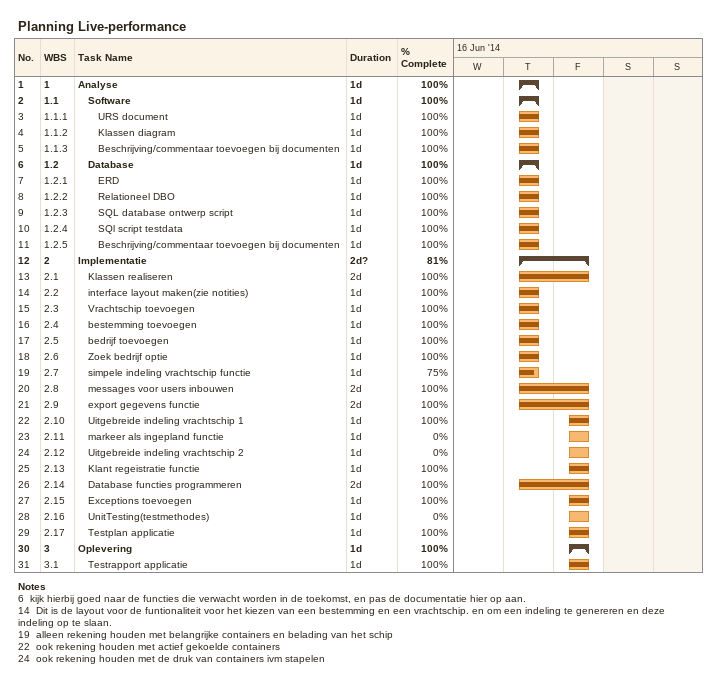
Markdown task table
Planning Live-performance

| ID | WBS | Task | Duration | Start | Finish | % complete |
|---|---|---|---|---|---|---|
| 1 | 1 | **Analyse** | 1d | 2014-06-19 | 2014-06-19 | 100 |
| 2 | 1.1 | **Software** | 1d | 2014-06-19 | 2014-06-19 | 100 |
| 3 | 1.1.1 | URS document | 1d | 2014-06-19 | 2014-06-19 | 100 |
| 4 | 1.1.2 | Klassen diagram | 1d | 2014-06-19 | 2014-06-19 | 100 |
| 5 | 1.1.3 | Beschrijving/commentaar toevoegen bij documenten | 1d | 2014-06-19 | 2014-06-19 | 100 |
| 6 | 1.2 | **Database** | 1d | 2014-06-19 | 2014-06-19 | 100 |
| 7 | 1.2.1 | ERD | 1d | 2014-06-19 | 2014-06-19 | 100 |
| 8 | 1.2.2 | Relationeel DBO | 1d | 2014-06-19 | 2014-06-19 | 100 |
| 9 | 1.2.3 | SQL database ontwerp script | 1d | 2014-06-19 | 2014-06-19 | 100 |
| 10 | 1.2.4 | SQl script testdata | 1d | 2014-06-19 | 2014-06-19 | 100 |
| 11 | 1.2.5 | Beschrijving/commentaar toevoegen bij documenten | 1d | 2014-06-19 | 2014-06-19 | 100 |
| 12 | 2 | **Implementatie** | 2d? | 2014-06-19 | 2014-06-20 | 81 |
| 13 | 2.1 | Klassen realiseren | 2d | 2014-06-19 | 2014-06-20 | 100 |
| 14 | 2.2 | interface layout maken(zie notities) | 1d | 2014-06-19 | 2014-06-19 | 100 |
| 15 | 2.3 | Vrachtschip toevoegen | 1d | 2014-06-19 | 2014-06-19 | 100 |
| 16 | 2.4 | bestemming toevoegen | 1d | 2014-06-19 | 2014-06-19 | 100 |
| 17 | 2.5 | bedrijf toevoegen | 1d | 2014-06-19 | 2014-06-19 | 100 |
| 18 | 2.6 | Zoek bedrijf optie | 1d | 2014-06-19 | 2014-06-19 | 100 |
| 19 | 2.7 | simpele indeling vrachtschip functie | 1d | 2014-06-19 | 2014-06-19 | 75 |
| 20 | 2.8 | messages voor users inbouwen | 2d | 2014-06-19 | 2014-06-20 | 100 |
| 21 | 2.9 | export gegevens functie | 2d | 2014-06-19 | 2014-06-20 | 100 |
| 22 | 2.10 | Uitgebreide indeling vrachtschip 1 | 1d | 2014-06-20 | 2014-06-20 | 100 |
| 23 | 2.11 | markeer als ingepland functie | 1d | 2014-06-20 | 2014-06-20 | 0 |
| 24 | 2.12 | Uitgebreide indeling vrachtschip 2 | 1d | 2014-06-20 | 2014-06-20 | 0 |
| 25 | 2.13 | Klant regeistratie functie | 1d | 2014-06-20 | 2014-06-20 | 100 |
| 26 | 2.14 | Database functies programmeren | 2d | 2014-06-19 | 2014-06-20 | 100 |
| 27 | 2.15 | Exceptions toevoegen | 1d | 2014-06-20 | 2014-06-20 | 100 |
| 28 | 2.16 | UnitTesting(testmethodes) | 1d | 2014-06-20 | 2014-06-20 | 0 |
| 29 | 2.17 | Testplan applicatie | 1d | 2014-06-20 | 2014-06-20 | 100 |
| 30 | 3 | **Oplevering** | 1d | 2014-06-20 | 2014-06-20 | 100 |
| 31 | 3.1 | Testrapport applicatie | 1d | 2014-06-20 | 2014-06-20 | 100 |

Notes
- 6: kijk hierbij goed naar de functies die verwacht worden in de toekomst, en pas de documentatie hier op aan.
- 14: Dit is de layout voor de funtionaliteit voor het kiezen van een bestemming en een vrachtschip. en om een indeling te genereren en deze indeling op te slaan.
- 19: alleen rekening houden met belangrijke containers en belading van het schip
- 22: ook rekening houden met actief gekoelde containers
- 24: ook rekening houden met de druk van containers ivm stapelen
